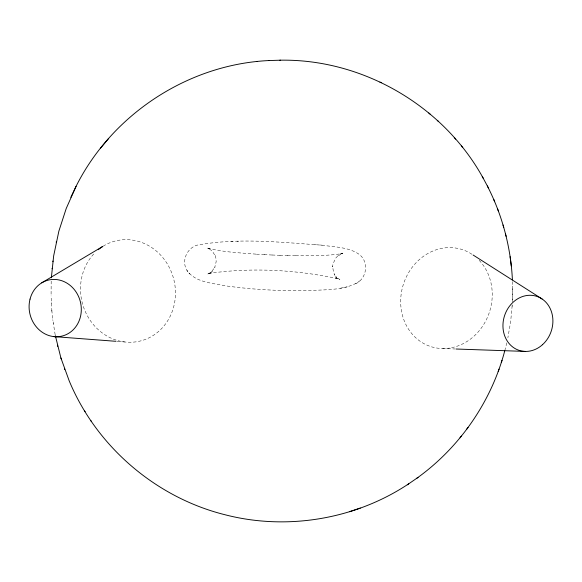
<?xml version="1.0" encoding="UTF-8"?>
<svg xmlns="http://www.w3.org/2000/svg" width="582" height="582" viewBox="0 0 582 582"><rect width="100%" height="100%" fill="white"/><g stroke="black" fill="none" stroke-linecap="round" stroke-linejoin="round"><path stroke-width="0.44" stroke-dasharray="2.91 2.18" d="M51.187 281.084L51.078 296.347M512.109 306.35L512.204 304.888M512.167 305.637L510.654 321.65L507.868 337.778M506.806 342.871L504.987 349.935M355.609 283.776C367.118 278.625 369.308 261.267 358.73 254.05C348.014 246.913 334.359 247.095 322.057 245.182C280.648 242.287 238.147 237.543 197.058 245.168C186.786 248.201 181.148 261.165 186.975 270.434C195.305 282.445 211.71 282.903 224.681 285.718C253.221 289.778 282.125 291.153 310.933 290.578C326.327 289.45 343.162 290.454 357.072 282.772M358.228 281.935L359.712 280.924M340.47 288.206L347.265 286.839M231.221 241.515L232.844 241.486M237.092 241.414L238.496 241.385M287.53 255.52L296.027 255.687L295.016 255.658C310.868 255.629 326.873 256.095 342.572 253.519L339.517 254.225L342.842 253.141L337.32 256.335L337.924 255.76L335.763 258.095L333.028 263.755L332.562 266.869L332.584 266.236L333.537 272.383L334.912 275.206L334.323 274.464L336.825 277.716L336.207 276.923L339.881 279.629L335.363 277.847L337.997 278.713C295.794 269.67 251.424 267.342 208.647 273.431L211.302 272.798L207.359 274.209L210.037 272.943L209.018 273.685L212.423 271.161L211.448 271.867L215.042 266.978L214.7 267.64L216.162 261.682L215.987 258.612L215.224 255.636L215.449 256.233L212.241 251.024L208.094 248.107L209.607 248.769L206.726 247.837C223.11 252.29 240.271 252.814 257.113 254.225L256.284 254.181L264.599 254.654M279.898 255.309L288.177 255.542M442.604 348.538L455.211 348.974M272.129 255.011L280.175 255.316M264.126 254.632L272.223 255.018M116.647 341.358L124.744 341.969M314.658 244.455L316.208 244.6M320.267 245.007L322.057 245.182M186.975 270.434L187.833 271.518M188.852 272.878L189.71 273.962M55.174 334.832L52.787 319.583M53.217 323.01L53.289 323.497M51.9 311.217L51.063 295.896M51.798 310.279L52.926 320.828M51.325 302.625L51.354 303.302M512.473 281.644L512.378 301.934L512.596 286.148M103.109 246.222A51.536 47.237 76.5 0 1 175.233 287.93A51.536 47.237 76.5 0 1 111.533 338.353A51.536 47.237 76.5 0 1 95.113 252.559M479.175 260.314A50.99 45.221 -72.2 0 1 460.718 344.82A50.99 45.221 -72.2 0 1 401.129 294.434A50.99 45.221 -72.2 0 1 472.322 254.523"/><path stroke-width="0.87" d="M51.354 277.76L53.668 255.847L58.869 231.141L66.217 208.502L76.075 186.313C112.188 114.167 188.364 64.296 269 60.55M52.096 268.731L52.147 268.295M52.882 261.696L52.955 261.049M56.185 242.279L56.294 241.821M504.769 350.75C491.339 401.798 459.525 447.725 416.596 478.411M498.214 371.505L499.05 369.104M501.291 362.506L502.026 360.382M76.075 186.313L70.844 197.283M460.013 437.824L461.359 436.107M466.757 429.13L468.052 427.494M108.689 138.436L100.46 148.272M55.37 335.698L60.906 357.966L69.171 380.788C96.437 446.532 155.911 497.508 224.921 514.721C286.948 530.806 355.42 519.348 408.739 483.795M407.291 484.806L418.051 477.393M41.722 282.852L102.701 246.462M360.316 508.057L349.527 511.694M257.12 61.51L257.557 61.488M279.855 60.222L280.473 60.186C363.001 58.847 443.811 106.091 483.366 178.485M268.477 60.586L280.473 60.186M456.113 349.011L525.466 351.426M53.675 336.585L115.753 341.292M379.937 82.062L381.21 82.709M473.093 255.011L542.097 298.973M428.818 113.003L430.193 114.218M437.264 120.394L438.646 121.602M461.424 146.017L462.719 147.581M454.28 137.527L455.597 139.12M90.836 420.604L91.265 421.281M84.652 411.03L85.081 411.707M487.33 185.942C502.266 214.976 510.843 247.263 512.407 279.877M482.267 176.462L488.363 187.84M493.754 199.437L494.664 201.728M497.595 209.003L498.425 211.099M64.398 368.471L64.726 369.483M60.906 357.966L61.205 358.883M503.052 225.001L503.721 227.489M505.525 234.102L506.114 236.299M57.473 345.235L57.72 346.37M511.287 265.894L510.101 256.662M98.278 249.693A51.536 47.237 76.5 0 1 102.396 246.681M30.038 299.112A28.816 25.943 76.4 0 0 61.75 336.149A28.816 25.943 76.4 0 0 73.819 288.992A28.816 25.943 76.4 0 0 30.038 299.112M542.482 344.704A28.409 24.589 -72.1 0 0 538.226 296.893A28.409 24.589 -72.1 0 0 503.066 328.474A28.409 24.589 -72.1 0 0 542.482 344.704"/></g></svg>
